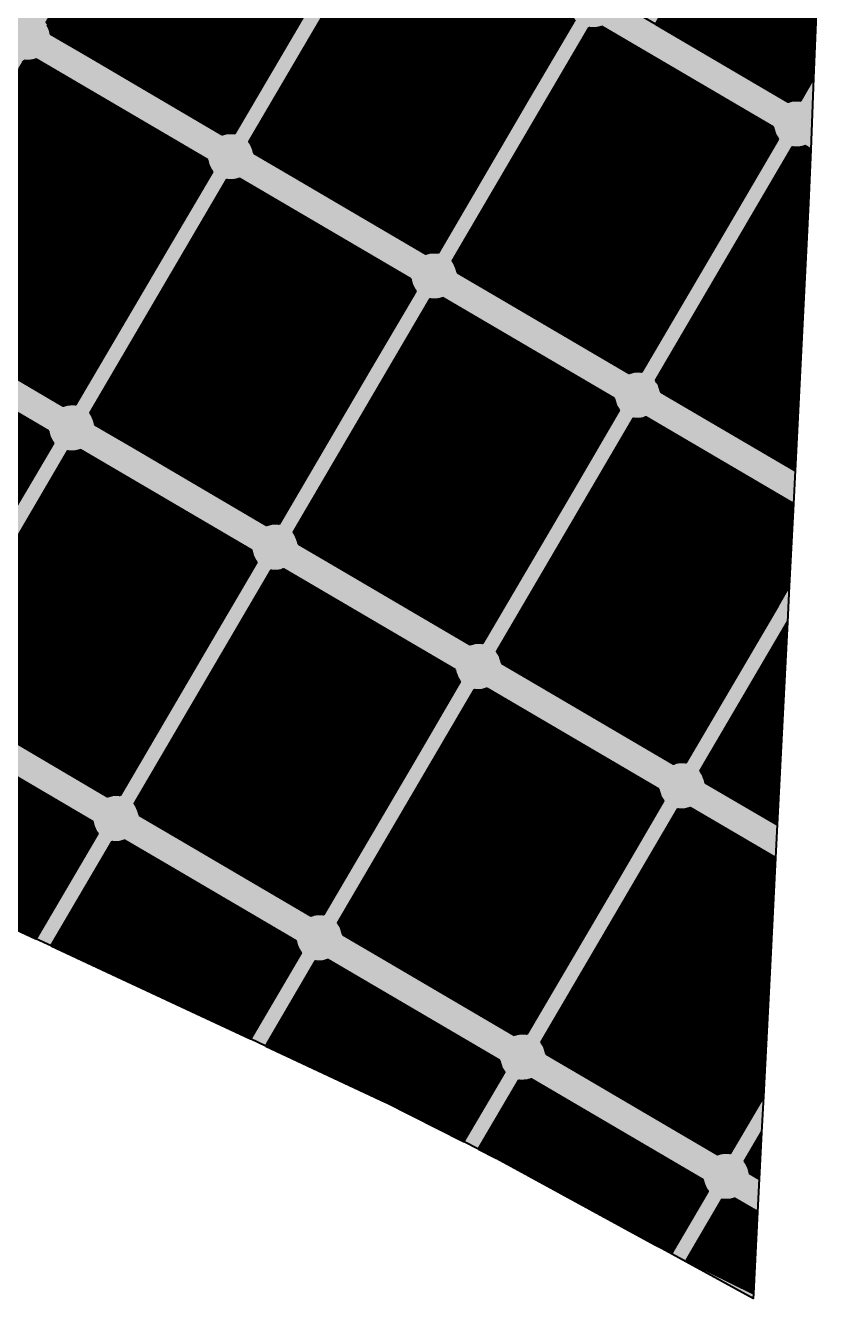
# Model space of a CAD drawing. Header units: metres. Extents: x 729569 to 733474, y 1423763 to 1426173.
# Drawn here: x 730846 to 731256, y 1423763 to 1424411 of the extents above; entities that cross this region are included whole.
import ezdxf

# ---------------------------------------------------------------- set-up
doc = ezdxf.new("R2010")
doc.units = ezdxf.units.M
for name, color, linetype in [('BOUNDARY', 7, 'Continuous'), ('GREEN_AREA', 7, 'Continuous'), ('PARCEL_BORDER', 7, 'Continuous'), ('PARCEL_L', 7, 'Continuous')]:
    doc.layers.add(name, color=color, linetype=linetype)

msp = doc.modelspace()

# ---------------------------------------------------------------- hatches: boundary and pattern name
at = {"layer": 'BOUNDARY', "true_color": 0xdcdcdc}
h = msp.add_hatch(dxfattribs=at)
h.set_pattern_fill('SOLID')
h.paths.add_polyline_path([(731147.16, 1424721.86), (731256.16, 1424608.75), (731244.45, 1424320.13), (731216.28, 1423762.84), (731085.59, 1423834.2), (731085.45, 1423834.27), (731029.37, 1423862.74), (731029.22, 1423862.81), (730813.25, 1423963.61), (730747.11, 1423994.49), (730747.07, 1423994.51), (730733.5, 1424000.7), (730660.17, 1424039.15), (730617.42, 1424061.56), (730529.44, 1424109.24), (730310.18, 1424230.03), (730192.73, 1424303.57), (730172.54, 1424316.68), (730172.45, 1424316.74), (729875.07, 1424500.8), (729806.43, 1424543.45), (729687.49, 1424617.38), (729569.32, 1424690.82), (729612.42, 1424741.31), (729675.47, 1424785.2), (729675.56, 1424785.27), (729762.88, 1424849.07), (729816.98, 1424888.6), (729996.73, 1425019.9), (730119.82, 1425084.44), (730120.07, 1425084.58), (730266.65, 1425172.21), (730267.07, 1425172.49), (730267.45, 1425172.81), (730267.81, 1425173.17), (730268.12, 1425173.56), (730268.4, 1425173.98), (730268.63, 1425174.42), (730359.38, 1425372.62), (730359.55, 1425373.05), (730359.68, 1425373.49), (730359.77, 1425373.93), (730395.3, 1425601.1), (730395.35, 1425601.52), (730395.36, 1425601.94), (730395.34, 1425602.37), (730390.26, 1425652.75), (730458.22, 1425806.03), (730647.82, 1425710.72), (730656.83, 1425706.19), (730670.25, 1425699.44), (730680.5, 1425694.29), (730680.96, 1425694.09), (730681.44, 1425693.93), (730681.93, 1425693.82), (730682.43, 1425693.77), (730682.94, 1425693.76), (730683.44, 1425693.81), (730683.94, 1425693.9), (730684.42, 1425694.05), (730684.89, 1425694.24), (730685.33, 1425694.48), (730685.75, 1425694.77), (730686.14, 1425695.09), (730686.49, 1425695.45), (730686.81, 1425695.85), (730687.08, 1425696.27), (730728.18, 1425768.01), (730728.19, 1425768.02), (730769.13, 1425840.14), (730805.64, 1425904.46), (731213.98, 1425663.18), (731130.61, 1425526.56), (731130.37, 1425526.13), (731130.18, 1425525.67), (731130.04, 1425525.2), (731129.94, 1425524.72), (731129.89, 1425524.23), (731129.88, 1425523.74), (731129.93, 1425523.25), (731130.02, 1425522.76), (731130.16, 1425522.29), (731130.35, 1425521.83), (731130.58, 1425521.4), (731130.85, 1425520.99), (731131.17, 1425520.61), (731131.51, 1425520.26), (731131.9, 1425519.94), (731132.31, 1425519.67), (731180.61, 1425490.69), (731133.33, 1425350.71), (731133.22, 1425350.34), (731133.14, 1425349.98), (731105.49, 1425193.29), (731092.66, 1425120.94), (731092.59, 1425120.23), (731084.29, 1424870.04), (731084.29, 1424869.91), (731083.66, 1424789.99), (731083.68, 1424789.51), (731083.74, 1424789.03), (731083.86, 1424788.56), (731084.01, 1424788.11), (731084.21, 1424787.67), (731084.46, 1424787.25), (731084.74, 1424786.85), (731085.05, 1424786.49), (731147.16, 1424721.86), (731147.16, 1424721.86)])
at = {"layer": 'GREEN_AREA', "true_color": 0x96c896}
h = msp.add_hatch(dxfattribs=at)
h.set_pattern_fill('SOLID')
h.paths.add_polyline_path([(730931.92, 1424531.26), (730932.05, 1424531.32), (731019.42, 1424480.09), (731019.43, 1424479.95), (731019.67, 1424478.8), (731020.02, 1424477.67), (731020.49, 1424476.59), (731021.05, 1424475.56), (731021.71, 1424474.58), (731021.95, 1424474.3), (730999.15, 1424435.43), (730927.43, 1424477.48), (730878.76, 1424394.47), (730858.7, 1424406.23), (730858.69, 1424406.37), (730858.45, 1424407.53), (730858.1, 1424408.65), (730857.63, 1424409.73), (730857.07, 1424410.77), (730856.41, 1424411.74), (730856.17, 1424412.02), (730925.76, 1424530.7), (730926.12, 1424530.64), (730927.29, 1424530.53), (730928.47, 1424530.54), (730929.64, 1424530.67), (730930.79, 1424530.91), (730931.92, 1424531.26)])
h = msp.add_hatch(dxfattribs=at)
h.set_pattern_fill('SOLID')
h.paths.add_polyline_path([(731035.43, 1424470.57), (731035.56, 1424470.62), (731122.93, 1424419.39), (731122.95, 1424419.25), (731123.19, 1424418.1), (731123.54, 1424416.98), (731124, 1424415.89), (731124.57, 1424414.86), (731125.23, 1424413.89), (731125.46, 1424413.61), (731102.67, 1424374.73), (731030.95, 1424416.78), (730982.28, 1424333.78), (730962.22, 1424345.54), (730962.21, 1424345.68), (730961.97, 1424346.83), (730961.61, 1424347.95), (730961.15, 1424349.04), (730960.59, 1424350.07), (730959.92, 1424351.04), (730959.69, 1424351.32), (731029.28, 1424470.01), (731029.64, 1424469.94), (731030.81, 1424469.83), (731031.99, 1424469.85), (731033.16, 1424469.97), (731034.31, 1424470.21), (731035.43, 1424470.57)])
h = msp.add_hatch(dxfattribs=at)
h.set_pattern_fill('SOLID')
h.paths.add_polyline_path([(731138.95, 1424409.87), (731139.08, 1424409.92), (731226.45, 1424358.69), (731226.47, 1424358.56), (731226.71, 1424357.4), (731227.06, 1424356.28), (731227.52, 1424355.2), (731228.09, 1424354.16), (731228.75, 1424353.19), (731228.98, 1424352.91), (731206.19, 1424314.03), (731134.47, 1424356.09), (731085.8, 1424273.08), (731065.74, 1424284.84), (731065.72, 1424284.98), (731065.48, 1424286.13), (731065.13, 1424287.26), (731064.67, 1424288.34), (731064.1, 1424289.37), (731063.44, 1424290.35), (731063.21, 1424290.62), (731132.8, 1424409.31), (731133.15, 1424409.24), (731134.33, 1424409.14), (731135.5, 1424409.15), (731136.68, 1424409.27), (731137.83, 1424409.52), (731138.95, 1424409.87)])
h = msp.add_hatch(dxfattribs=at)
h.set_pattern_fill('SOLID')
h.paths.add_polyline_path([(730940.12, 1424337.53), (730940.78, 1424336.56), (730941.02, 1424336.28), (730918.22, 1424297.41), (730846.5, 1424339.46), (730797.83, 1424256.45), (730777.77, 1424268.21), (730777.76, 1424268.35), (730777.52, 1424269.5), (730777.17, 1424270.63), (730776.7, 1424271.71), (730776.14, 1424272.74), (730775.48, 1424273.72), (730775.24, 1424273.99), (730844.83, 1424392.68), (730845.19, 1424392.61), (730846.36, 1424392.51), (730847.54, 1424392.52), (730848.71, 1424392.65), (730849.86, 1424392.89), (730850.99, 1424393.24), (730851.12, 1424393.29), (730938.49, 1424342.07), (730938.5, 1424341.93), (730938.74, 1424340.77), (730939.09, 1424339.65), (730939.56, 1424338.57), (730940.12, 1424337.53)])
h = msp.add_hatch(dxfattribs=at)
h.set_pattern_fill('SOLID')
h.paths.add_polyline_path([(731243.05, 1424292.42), (731214.53, 1424309.14), (731167.47, 1424228.89), (731166.96, 1424229.65), (731166.72, 1424229.93), (731236.31, 1424348.61), (731236.67, 1424348.54), (731237.84, 1424348.44), (731239.02, 1424348.45), (731240.19, 1424348.58), (731241.35, 1424348.82), (731242.47, 1424349.17), (731242.6, 1424349.23), (731245.56, 1424347.49), (731244.45, 1424320.13), (731243.05, 1424292.42)])
h = msp.add_hatch(dxfattribs=at)
h.set_pattern_fill('SOLID')
h.paths.add_polyline_path([(730954.51, 1424332.54), (730954.63, 1424332.6), (731042, 1424281.37), (731042.02, 1424281.23), (731042.26, 1424280.08), (731042.61, 1424278.95), (731043.07, 1424277.87), (731043.64, 1424276.84), (731044.3, 1424275.86), (731044.54, 1424275.58), (731021.74, 1424236.71), (730950.02, 1424278.76), (730901.35, 1424195.75), (730881.29, 1424207.51), (730881.28, 1424207.65), (730881.04, 1424208.81), (730880.68, 1424209.93), (730880.22, 1424211.01), (730879.66, 1424212.05), (730878.99, 1424213.02), (730878.76, 1424213.3), (730948.35, 1424331.98), (730948.71, 1424331.91), (730949.88, 1424331.81), (730951.06, 1424331.82), (730952.23, 1424331.95), (730953.38, 1424332.19), (730954.51, 1424332.54)])
h = msp.add_hatch(dxfattribs=at)
h.set_pattern_fill('SOLID')
h.paths.add_polyline_path([(731058.02, 1424271.85), (731058.15, 1424271.9), (731145.52, 1424220.67), (731145.54, 1424220.53), (731145.78, 1424219.38), (731146.13, 1424218.26), (731146.59, 1424217.17), (731147.16, 1424216.14), (731147.82, 1424215.17), (731148.05, 1424214.89), (731125.26, 1424176.01), (731053.54, 1424218.06), (731004.87, 1424135.06), (730984.81, 1424146.82), (730984.79, 1424146.96), (730984.55, 1424148.11), (730984.2, 1424149.23), (730983.74, 1424150.32), (730983.17, 1424151.35), (730982.51, 1424152.32), (730982.28, 1424152.6), (731051.87, 1424271.29), (731052.22, 1424271.22), (731053.4, 1424271.11), (731054.58, 1424271.12), (731055.75, 1424271.25), (731056.9, 1424271.49), (731058.02, 1424271.85)])
h = msp.add_hatch(dxfattribs=at)
h.set_pattern_fill('SOLID')
h.paths.add_polyline_path([(730859.19, 1424199.51), (730859.86, 1424198.54), (730860.09, 1424198.26), (730837.29, 1424159.38), (730765.57, 1424201.43), (730716.9, 1424118.43), (730696.84, 1424130.19), (730696.83, 1424130.33), (730696.59, 1424131.48), (730696.24, 1424132.6), (730695.78, 1424133.69), (730695.21, 1424134.72), (730694.55, 1424135.69), (730694.31, 1424135.97), (730763.9, 1424254.66), (730764.26, 1424254.59), (730765.43, 1424254.48), (730766.61, 1424254.5), (730767.78, 1424254.62), (730768.93, 1424254.86), (730770.06, 1424255.22), (730770.19, 1424255.27), (730857.56, 1424204.04), (730857.57, 1424203.9), (730857.81, 1424202.75), (730858.17, 1424201.63), (730858.63, 1424200.54), (730859.19, 1424199.51)])
h = msp.add_hatch(dxfattribs=at)
h.set_pattern_fill('SOLID')
h.paths.add_polyline_path([(731228.78, 1424115.31), (731157.06, 1424157.37), (731108.38, 1424074.36), (731088.33, 1424086.12), (731088.31, 1424086.26), (731088.07, 1424087.41), (731087.72, 1424088.54), (731087.26, 1424089.62), (731086.69, 1424090.65), (731086.03, 1424091.62), (731085.79, 1424091.9), (731155.39, 1424210.59), (731155.74, 1424210.52), (731156.92, 1424210.42), (731158.09, 1424210.43), (731159.26, 1424210.55), (731160.42, 1424210.8), (731161.54, 1424211.15), (731161.67, 1424211.2), (731236.72, 1424167.2), (731234.6, 1424125.25), (731228.78, 1424115.31)])
h = msp.add_hatch(dxfattribs=at)
h.set_pattern_fill('SOLID')
h.paths.add_polyline_path([(730962.71, 1424138.81), (730963.37, 1424137.84), (730963.61, 1424137.56), (730940.81, 1424098.69), (730869.09, 1424140.74), (730820.42, 1424057.73), (730800.36, 1424069.49), (730800.35, 1424069.63), (730800.11, 1424070.78), (730799.75, 1424071.91), (730799.29, 1424072.99), (730798.73, 1424074.02), (730798.06, 1424075), (730797.83, 1424075.27), (730867.42, 1424193.96), (730867.78, 1424193.89), (730868.95, 1424193.79), (730870.13, 1424193.8), (730871.3, 1424193.93), (730872.45, 1424194.17), (730873.58, 1424194.52), (730873.7, 1424194.57), (730961.07, 1424143.35), (730961.09, 1424143.21), (730961.33, 1424142.05), (730961.68, 1424140.93), (730962.14, 1424139.85), (730962.71, 1424138.81)])
h = msp.add_hatch(dxfattribs=at)
h.set_pattern_fill('SOLID')
h.paths.add_polyline_path([(730977.09, 1424133.82), (730977.22, 1424133.88), (731064.59, 1424082.65), (731064.61, 1424082.51), (731064.85, 1424081.36), (731065.2, 1424080.23), (731065.66, 1424079.15), (731066.23, 1424078.12), (731066.89, 1424077.14), (731067.12, 1424076.86), (731044.33, 1424037.99), (730972.61, 1424080.04), (730923.94, 1423997.03), (730903.88, 1424008.79), (730903.86, 1424008.93), (730903.62, 1424010.09), (730903.27, 1424011.21), (730902.81, 1424012.29), (730902.24, 1424013.33), (730901.58, 1424014.3), (730901.35, 1424014.58), (730970.94, 1424133.26), (730971.3, 1424133.19), (730972.47, 1424133.09), (730973.65, 1424133.1), (730974.82, 1424133.23), (730975.97, 1424133.47), (730977.09, 1424133.82)])
h = msp.add_hatch(dxfattribs=at)
h.set_pattern_fill('SOLID')
h.paths.add_polyline_path([(731191.84, 1424025.42), (731191.83, 1424025.56), (731191.59, 1424026.71), (731191.24, 1424027.84), (731190.77, 1424028.92), (731190.21, 1424029.95), (731189.55, 1424030.93), (731189.31, 1424031.21), (731233.67, 1424106.86), (731228.47, 1424003.95), (731191.84, 1424025.42)])
h = msp.add_hatch(dxfattribs=at)
h.set_pattern_fill('SOLID')
h.paths.add_polyline_path([(731080.61, 1424073.12), (731080.74, 1424073.18), (731168.11, 1424021.95), (731168.12, 1424021.81), (731168.36, 1424020.66), (731168.72, 1424019.54), (731169.18, 1424018.45), (731169.74, 1424017.42), (731170.41, 1424016.45), (731170.64, 1424016.17), (731147.85, 1423977.29), (731076.13, 1424019.34), (731027.46, 1423936.34), (731007.4, 1423948.1), (731007.38, 1423948.24), (731007.14, 1423949.39), (731006.79, 1423950.51), (731006.33, 1423951.6), (731005.76, 1423952.63), (731005.1, 1423953.6), (731004.87, 1423953.88), (731074.46, 1424072.56), (731074.81, 1424072.5), (731075.99, 1424072.39), (731077.16, 1424072.4), (731078.33, 1424072.53), (731079.49, 1424072.77), (731080.61, 1424073.12)])
h = msp.add_hatch(dxfattribs=at)
h.set_pattern_fill('SOLID')
h.paths.add_polyline_path([(731110.91, 1423887.4), (731110.9, 1423887.54), (731110.66, 1423888.69), (731110.31, 1423889.81), (731109.84, 1423890.9), (731109.28, 1423891.93), (731108.62, 1423892.9), (731108.38, 1423893.18), (731177.97, 1424011.87), (731178.33, 1424011.8), (731179.5, 1424011.7), (731180.68, 1424011.71), (731181.85, 1424011.83), (731183, 1424012.08), (731184.13, 1424012.43), (731184.26, 1424012.48), (731227.62, 1423987.06), (731224.84, 1423932.14), (731179.64, 1423958.65), (731130.97, 1423875.64), (731110.91, 1423887.4)])
h = msp.add_hatch(dxfattribs=at)
h.set_pattern_fill('SOLID')
h.paths.add_polyline_path([(730890.01, 1423995.24), (730890.37, 1423995.17), (730891.54, 1423995.07), (730892.72, 1423995.08), (730893.89, 1423995.21), (730895.04, 1423995.45), (730896.16, 1423995.8), (730896.29, 1423995.85), (730916.35, 1423984.09), (730884.77, 1423930.23), (730858.96, 1423942.28), (730890.01, 1423995.24)])
h = msp.add_hatch(dxfattribs=at)
h.set_pattern_fill('SOLID')
h.paths.add_polyline_path([(731029.22, 1423862.81), (730968.17, 1423891.3), (730993.53, 1423934.54), (730993.88, 1423934.47), (730995.06, 1423934.37), (730996.23, 1423934.38), (730997.4, 1423934.51), (730998.56, 1423934.75), (730999.68, 1423935.1), (730999.81, 1423935.16), (731087.18, 1423883.93), (731087.19, 1423883.79), (731087.44, 1423882.64), (731087.79, 1423881.51), (731088.25, 1423880.43), (731088.81, 1423879.4), (731089.48, 1423878.42), (731089.71, 1423878.14), (731068.91, 1423842.67), (731029.37, 1423862.74), (731029.22, 1423862.81)])
h = msp.add_hatch(dxfattribs=at)
h.set_pattern_fill('SOLID')
h.paths.add_polyline_path([(731085.45, 1423834.27), (731076.5, 1423838.81), (731097.04, 1423873.84), (731097.4, 1423873.78), (731098.57, 1423873.67), (731099.75, 1423873.68), (731100.92, 1423873.81), (731102.07, 1423874.05), (731103.2, 1423874.4), (731103.33, 1423874.46), (731190.7, 1423823.23), (731190.71, 1423823.09), (731190.95, 1423821.94), (731191.31, 1423820.82), (731191.77, 1423819.73), (731192.33, 1423818.7), (731193, 1423817.73), (731193.23, 1423817.45), (731174.77, 1423785.96), (731166.07, 1423790.26), (731085.59, 1423834.2), (731085.45, 1423834.27)])
h = msp.add_hatch(dxfattribs=at)
h.set_pattern_fill('SOLID')
h.paths.add_polyline_path([(731214.43, 1423826.7), (731214.42, 1423826.84), (731214.18, 1423827.99), (731213.82, 1423829.12), (731213.36, 1423830.2), (731212.8, 1423831.23), (731212.13, 1423832.21), (731211.9, 1423832.49), (731220.55, 1423847.24), (731219.37, 1423823.81), (731214.43, 1423826.7)])
h = msp.add_hatch(dxfattribs=at)
h.set_pattern_fill('SOLID')
h.paths.add_polyline_path([(731182.41, 1423782.19), (731200.56, 1423813.15), (731200.92, 1423813.08), (731202.09, 1423812.98), (731203.27, 1423812.99), (731204.44, 1423813.11), (731205.59, 1423813.35), (731206.72, 1423813.71), (731206.85, 1423813.76), (731218.51, 1423806.92), (731216.41, 1423765.4), (731182.41, 1423782.19)])
at = {"layer": 'PARCEL_L', "true_color": 0xffffc8}
h = msp.add_hatch(dxfattribs=at)
h.set_pattern_fill('SOLID')
h.paths.add_polyline_path([(731215.4, 1424494.11), (731250.67, 1424473.43), (731247.03, 1424383.69), (731240.32, 1424372.25), (731239.96, 1424372.32), (731238.79, 1424372.42), (731237.61, 1424372.41), (731236.44, 1424372.28), (731235.29, 1424372.04), (731234.17, 1424371.69), (731234.04, 1424371.63), (731166.73, 1424411.1), (731215.4, 1424494.11)])
h = msp.add_hatch(dxfattribs=at)
h.set_pattern_fill('SOLID')
h.paths.add_polyline_path([(730927.43, 1424477.48), (730999.15, 1424435.43), (730952.36, 1424355.62), (730952, 1424355.69), (730950.83, 1424355.79), (730949.65, 1424355.78), (730948.48, 1424355.65), (730947.33, 1424355.41), (730946.2, 1424355.06), (730946.07, 1424355.01), (730878.76, 1424394.47), (730927.43, 1424477.48)])
h = msp.add_hatch(dxfattribs=at)
h.set_pattern_fill('SOLID')
h.paths.add_polyline_path([(731030.95, 1424416.78), (731102.67, 1424374.73), (731055.87, 1424294.92), (731055.52, 1424294.99), (731054.34, 1424295.09), (731053.17, 1424295.08), (731052, 1424294.96), (731050.84, 1424294.72), (731049.72, 1424294.36), (731049.59, 1424294.31), (730982.28, 1424333.78), (731030.95, 1424416.78)])
h = msp.add_hatch(dxfattribs=at)
h.set_pattern_fill('SOLID')
h.paths.add_polyline_path([(731134.47, 1424356.09), (731206.19, 1424314.03), (731159.39, 1424234.23), (731159.03, 1424234.29), (731157.86, 1424234.4), (731156.68, 1424234.39), (731155.51, 1424234.26), (731154.36, 1424234.02), (731153.24, 1424233.67), (731153.11, 1424233.61), (731085.8, 1424273.08), (731134.47, 1424356.09)])
h = msp.add_hatch(dxfattribs=at)
h.set_pattern_fill('SOLID')
h.paths.add_polyline_path([(730846.5, 1424339.46), (730918.22, 1424297.41), (730871.43, 1424217.6), (730871.07, 1424217.66), (730869.9, 1424217.77), (730868.72, 1424217.76), (730867.55, 1424217.63), (730866.4, 1424217.39), (730865.27, 1424217.04), (730865.14, 1424216.98), (730797.83, 1424256.45), (730846.5, 1424339.46)])
h = msp.add_hatch(dxfattribs=at)
h.set_pattern_fill('SOLID')
h.paths.add_polyline_path([(731214.53, 1424309.14), (731243.05, 1424292.42), (731237.58, 1424184.08), (731169.26, 1424224.14), (731169.24, 1424224.28), (731169, 1424225.44), (731168.65, 1424226.56), (731168.19, 1424227.64), (731167.62, 1424228.68), (731167.47, 1424228.89), (731214.53, 1424309.14)])
h = msp.add_hatch(dxfattribs=at)
h.set_pattern_fill('SOLID')
h.paths.add_polyline_path([(730950.02, 1424278.76), (731021.74, 1424236.71), (730974.94, 1424156.9), (730974.59, 1424156.97), (730973.41, 1424157.07), (730972.24, 1424157.06), (730971.07, 1424156.93), (730969.91, 1424156.69), (730968.79, 1424156.34), (730968.66, 1424156.29), (730901.35, 1424195.75), (730950.02, 1424278.76)])
h = msp.add_hatch(dxfattribs=at)
h.set_pattern_fill('SOLID')
h.paths.add_polyline_path([(731053.54, 1424218.06), (731125.26, 1424176.01), (731078.46, 1424096.2), (731078.11, 1424096.27), (731076.93, 1424096.37), (731075.75, 1424096.36), (731074.58, 1424096.24), (731073.43, 1424096), (731072.31, 1424095.64), (731072.18, 1424095.59), (731004.87, 1424135.06), (731053.54, 1424218.06)])
h = msp.add_hatch(dxfattribs=at)
h.set_pattern_fill('SOLID')
h.paths.add_polyline_path([(731157.06, 1424157.37), (731228.78, 1424115.31), (731181.98, 1424035.51), (731181.62, 1424035.57), (731180.45, 1424035.68), (731179.27, 1424035.67), (731178.1, 1424035.54), (731176.95, 1424035.3), (731175.83, 1424034.95), (731175.7, 1424034.89), (731108.38, 1424074.36), (731157.06, 1424157.37)])
h = msp.add_hatch(dxfattribs=at)
h.set_pattern_fill('SOLID')
h.paths.add_polyline_path([(730869.09, 1424140.74), (730940.81, 1424098.69), (730894.02, 1424018.88), (730893.66, 1424018.94), (730892.49, 1424019.05), (730891.31, 1424019.04), (730890.14, 1424018.91), (730888.98, 1424018.67), (730887.86, 1424018.32), (730887.73, 1424018.26), (730820.42, 1424057.73), (730869.09, 1424140.74)])
h = msp.add_hatch(dxfattribs=at)
h.set_pattern_fill('SOLID')
h.paths.add_polyline_path([(730972.61, 1424080.04), (731044.33, 1424037.99), (730997.53, 1423958.18), (730997.18, 1423958.25), (730996, 1423958.35), (730994.83, 1423958.34), (730993.65, 1423958.21), (730992.5, 1423957.97), (730991.38, 1423957.62), (730991.25, 1423957.56), (730923.94, 1423997.03), (730972.61, 1424080.04)])
h = msp.add_hatch(dxfattribs=at)
h.set_pattern_fill('SOLID')
h.paths.add_polyline_path([(730812.83, 1424044.79), (730880.14, 1424005.32), (730880.16, 1424005.18), (730880.4, 1424004.03), (730880.75, 1424002.91), (730881.21, 1424001.82), (730881.78, 1424000.79), (730882.44, 1423999.82), (730882.68, 1423999.54), (730851.22, 1423945.89), (730843.62, 1423949.44), (730776.38, 1423982.63), (730812.83, 1424044.79)])
h = msp.add_hatch(dxfattribs=at)
h.set_pattern_fill('SOLID')
h.paths.add_polyline_path([(731076.13, 1424019.34), (731147.85, 1423977.29), (731101.05, 1423897.48), (731100.69, 1423897.55), (731099.52, 1423897.65), (731098.34, 1423897.64), (731097.17, 1423897.52), (731096.02, 1423897.28), (731094.9, 1423896.92), (731094.77, 1423896.87), (731027.46, 1423936.34), (731076.13, 1424019.34)])
h = msp.add_hatch(dxfattribs=at)
h.set_pattern_fill('SOLID')
h.paths.add_polyline_path([(730916.35, 1423984.09), (730983.66, 1423944.63), (730983.68, 1423944.49), (730983.92, 1423943.33), (730984.27, 1423942.21), (730984.73, 1423941.13), (730985.3, 1423940.09), (730985.96, 1423939.12), (730986.19, 1423938.84), (730960.44, 1423894.91), (730884.77, 1423930.23), (730916.35, 1423984.09)])
h = msp.add_hatch(dxfattribs=at)
h.set_pattern_fill('SOLID')
h.paths.add_polyline_path([(731179.64, 1423958.65), (731224.84, 1423932.14), (731221.48, 1423865.63), (731204.57, 1423836.79), (731204.21, 1423836.85), (731203.04, 1423836.96), (731201.86, 1423836.95), (731200.69, 1423836.82), (731199.54, 1423836.58), (731198.41, 1423836.23), (731198.28, 1423836.17), (731130.97, 1423875.64), (731179.64, 1423958.65)])

# ---------------------------------------------------------------- linework, layer by layer
at = {"layer": 'PARCEL_BORDER', "lineweight": 50, "true_color": 0x323232}
for points in [[(731215.4, 1424494.11), (731250.67, 1424473.43), (731247.03, 1424383.69), (731240.32, 1424372.25), (731239.96, 1424372.32), (731238.79, 1424372.42), (731237.61, 1424372.41), (731236.44, 1424372.28), (731235.29, 1424372.04), (731234.17, 1424371.69), (731234.04, 1424371.63), (731166.73, 1424411.1), (731215.4, 1424494.11)], [(730927.43, 1424477.48), (730999.15, 1424435.43), (730952.36, 1424355.62), (730952, 1424355.69), (730950.83, 1424355.79), (730949.65, 1424355.78), (730948.48, 1424355.65), (730947.33, 1424355.41), (730946.2, 1424355.06), (730946.07, 1424355.01), (730878.76, 1424394.47), (730927.43, 1424477.48)], [(731030.95, 1424416.78), (731102.67, 1424374.73), (731055.87, 1424294.92), (731055.52, 1424294.99), (731054.34, 1424295.09), (731053.17, 1424295.08), (731052, 1424294.96), (731050.84, 1424294.72), (731049.72, 1424294.36), (731049.59, 1424294.31), (730982.28, 1424333.78), (731030.95, 1424416.78)], [(731134.47, 1424356.09), (731206.19, 1424314.03), (731159.39, 1424234.23), (731159.03, 1424234.29), (731157.86, 1424234.4), (731156.68, 1424234.39), (731155.51, 1424234.26), (731154.36, 1424234.02), (731153.24, 1424233.67), (731153.11, 1424233.61), (731085.8, 1424273.08), (731134.47, 1424356.09)], [(730846.5, 1424339.46), (730918.22, 1424297.41), (730871.43, 1424217.6), (730871.07, 1424217.66), (730869.9, 1424217.77), (730868.72, 1424217.76), (730867.55, 1424217.63), (730866.4, 1424217.39), (730865.27, 1424217.04), (730865.14, 1424216.98), (730797.83, 1424256.45), (730846.5, 1424339.46)], [(731214.53, 1424309.14), (731243.05, 1424292.42), (731237.58, 1424184.08), (731169.26, 1424224.14), (731169.24, 1424224.28), (731169, 1424225.44), (731168.65, 1424226.56), (731168.19, 1424227.64), (731167.62, 1424228.68), (731167.47, 1424228.89), (731214.53, 1424309.14)], [(730950.02, 1424278.76), (731021.74, 1424236.71), (730974.94, 1424156.9), (730974.59, 1424156.97), (730973.41, 1424157.07), (730972.24, 1424157.06), (730971.07, 1424156.93), (730969.91, 1424156.69), (730968.79, 1424156.34), (730968.66, 1424156.29), (730901.35, 1424195.75), (730950.02, 1424278.76)], [(731053.54, 1424218.06), (731125.26, 1424176.01), (731078.46, 1424096.2), (731078.11, 1424096.27), (731076.93, 1424096.37), (731075.75, 1424096.36), (731074.58, 1424096.24), (731073.43, 1424096), (731072.31, 1424095.64), (731072.18, 1424095.59), (731004.87, 1424135.06), (731053.54, 1424218.06)], [(731157.06, 1424157.37), (731228.78, 1424115.31), (731181.98, 1424035.51), (731181.62, 1424035.57), (731180.45, 1424035.68), (731179.27, 1424035.67), (731178.1, 1424035.54), (731176.95, 1424035.3), (731175.83, 1424034.95), (731175.7, 1424034.89), (731108.38, 1424074.36), (731157.06, 1424157.37)], [(730869.09, 1424140.74), (730940.81, 1424098.69), (730894.02, 1424018.88), (730893.66, 1424018.94), (730892.49, 1424019.05), (730891.31, 1424019.04), (730890.14, 1424018.91), (730888.98, 1424018.67), (730887.86, 1424018.32), (730887.73, 1424018.26), (730820.42, 1424057.73), (730869.09, 1424140.74)], [(730972.61, 1424080.04), (731044.33, 1424037.99), (730997.53, 1423958.18), (730997.18, 1423958.25), (730996, 1423958.35), (730994.83, 1423958.34), (730993.65, 1423958.21), (730992.5, 1423957.97), (730991.38, 1423957.62), (730991.25, 1423957.56), (730923.94, 1423997.03), (730972.61, 1424080.04)], [(730812.83, 1424044.79), (730880.14, 1424005.32), (730880.16, 1424005.18), (730880.4, 1424004.03), (730880.75, 1424002.91), (730881.21, 1424001.82), (730881.78, 1424000.79), (730882.44, 1423999.82), (730882.68, 1423999.54), (730851.22, 1423945.89), (730843.62, 1423949.44), (730776.38, 1423982.63), (730812.83, 1424044.79)], [(731076.13, 1424019.34), (731147.85, 1423977.29), (731101.05, 1423897.48), (731100.69, 1423897.55), (731099.52, 1423897.65), (731098.34, 1423897.64), (731097.17, 1423897.52), (731096.02, 1423897.28), (731094.9, 1423896.92), (731094.77, 1423896.87), (731027.46, 1423936.34), (731076.13, 1424019.34)], [(730916.35, 1423984.09), (730983.66, 1423944.63), (730983.68, 1423944.49), (730983.92, 1423943.33), (730984.27, 1423942.21), (730984.73, 1423941.13), (730985.3, 1423940.09), (730985.96, 1423939.12), (730986.19, 1423938.84), (730960.44, 1423894.91), (730884.77, 1423930.23), (730916.35, 1423984.09)], [(731179.64, 1423958.65), (731224.84, 1423932.14), (731221.48, 1423865.63), (731204.57, 1423836.79), (731204.21, 1423836.85), (731203.04, 1423836.96), (731201.86, 1423836.95), (731200.69, 1423836.82), (731199.54, 1423836.58), (731198.41, 1423836.23), (731198.28, 1423836.17), (731130.97, 1423875.64), (731179.64, 1423958.65)]]:
    msp.add_lwpolyline(points, close=True, dxfattribs=at)
at = {"layer": 'PARCEL_BORDER', "lineweight": 50, "true_color": 0x326432}
for points in [[(730927.43, 1424477.48), (730878.76, 1424394.47), (730858.7, 1424406.23), (730858.69, 1424406.37), (730858.45, 1424407.53), (730858.1, 1424408.65), (730857.63, 1424409.73), (730857.07, 1424410.77)], [(731125.46, 1424413.61), (731102.67, 1424374.73), (731030.95, 1424416.78), (730982.28, 1424333.78), (730962.22, 1424345.54), (730962.21, 1424345.68), (730961.97, 1424346.83), (730961.61, 1424347.95), (730961.15, 1424349.04), (730960.59, 1424350.07), (730959.92, 1424351.04), (730959.69, 1424351.32), (731029.28, 1424470.01)], [(730845.19, 1424392.61), (730846.36, 1424392.51), (730847.54, 1424392.52), (730848.71, 1424392.65), (730849.86, 1424392.89), (730850.99, 1424393.24), (730851.12, 1424393.29), (730938.49, 1424342.07), (730938.5, 1424341.93), (730938.74, 1424340.77), (730939.09, 1424339.65), (730939.56, 1424338.57), (730940.12, 1424337.53), (730940.12, 1424337.53), (730940.78, 1424336.56), (730941.02, 1424336.28), (730918.22, 1424297.41), (730846.5, 1424339.46), (730797.83, 1424256.45)], [(730770.19, 1424255.27), (730857.56, 1424204.04), (730857.57, 1424203.9), (730857.81, 1424202.75), (730858.17, 1424201.63), (730858.63, 1424200.54), (730859.19, 1424199.51), (730859.19, 1424199.51), (730859.86, 1424198.54), (730860.09, 1424198.26), (730837.29, 1424159.38)], [(730797.83, 1424075.27), (730867.42, 1424193.96), (730867.78, 1424193.89), (730868.95, 1424193.79), (730870.13, 1424193.8), (730871.3, 1424193.93), (730872.45, 1424194.17), (730873.58, 1424194.52), (730873.7, 1424194.57), (730961.07, 1424143.35), (730961.09, 1424143.21), (730961.33, 1424142.05), (730961.68, 1424140.93), (730962.14, 1424139.85), (730962.71, 1424138.81), (730962.71, 1424138.81), (730963.37, 1424137.84), (730963.61, 1424137.56), (730940.81, 1424098.69), (730869.09, 1424140.74), (730820.42, 1424057.73)]]:
    msp.add_lwpolyline(points, dxfattribs=at)
at = {"layer": 'PARCEL_BORDER', "lineweight": 40, "true_color": 0x323232}
msp.add_lwpolyline([(731146.67, 1424422.86), (731234.04, 1424371.63), (731234.17, 1424371.69), (731235.29, 1424372.04), (731236.44, 1424372.28), (731237.61, 1424372.41), (731238.79, 1424372.42), (731239.96, 1424372.32), (731240.32, 1424372.25), (731247.03, 1424383.69), (731245.56, 1424347.49), (731242.6, 1424349.23), (731242.47, 1424349.17), (731241.35, 1424348.82), (731240.19, 1424348.58), (731239.02, 1424348.45), (731237.84, 1424348.44), (731236.67, 1424348.54), (731236.31, 1424348.61), (731166.72, 1424229.93), (731166.96, 1424229.65), (731167.62, 1424228.68), (731168.19, 1424227.64), (731168.65, 1424226.56), (731169, 1424225.44), (731169.24, 1424224.28), (731169.26, 1424224.14), (731237.58, 1424184.08), (731236.72, 1424167.2), (731161.67, 1424211.2), (731161.54, 1424211.15), (731160.42, 1424210.8), (731159.26, 1424210.55), (731158.09, 1424210.43), (731156.92, 1424210.42), (731155.74, 1424210.52), (731155.39, 1424210.59), (731085.79, 1424091.9), (731086.03, 1424091.62), (731086.69, 1424090.65), (731087.26, 1424089.62), (731087.72, 1424088.54), (731088.07, 1424087.41), (731088.31, 1424086.26), (731088.33, 1424086.12), (731175.7, 1424034.89), (731175.83, 1424034.95), (731176.95, 1424035.3), (731178.1, 1424035.54), (731179.27, 1424035.67), (731180.45, 1424035.68), (731181.62, 1424035.57), (731181.98, 1424035.51), (731234.6, 1424125.25), (731233.67, 1424106.86), (731189.31, 1424031.21), (731189.55, 1424030.93), (731190.21, 1424029.95), (731190.77, 1424028.92), (731191.24, 1424027.84), (731191.59, 1424026.71), (731191.83, 1424025.56), (731191.84, 1424025.42), (731228.47, 1424003.95), (731227.62, 1423987.06), (731184.26, 1424012.48), (731184.13, 1424012.43), (731183, 1424012.08), (731181.85, 1424011.83), (731180.68, 1424011.71), (731179.5, 1424011.7), (731178.33, 1424011.8), (731177.97, 1424011.87), (731108.38, 1423893.18), (731108.62, 1423892.9), (731109.28, 1423891.93), (731109.84, 1423890.9), (731110.31, 1423889.81), (731110.66, 1423888.69), (731110.9, 1423887.54), (731110.91, 1423887.4), (731198.28, 1423836.17), (731198.41, 1423836.23), (731199.54, 1423836.58), (731200.69, 1423836.82), (731201.86, 1423836.95), (731203.04, 1423836.96), (731204.21, 1423836.85), (731204.57, 1423836.79), (731221.48, 1423865.63), (731220.55, 1423847.24), (731211.9, 1423832.49), (731212.13, 1423832.21), (731212.8, 1423831.23), (731213.36, 1423830.2), (731213.82, 1423829.12), (731214.18, 1423827.99), (731214.42, 1423826.84), (731214.43, 1423826.7), (731219.37, 1423823.81), (731218.51, 1423806.92), (731206.85, 1423813.76), (731206.72, 1423813.71), (731205.59, 1423813.35), (731204.44, 1423813.11), (731203.27, 1423812.99), (731202.09, 1423812.98), (731200.92, 1423813.08), (731200.56, 1423813.15), (731182.41, 1423782.19), (731216.41, 1423765.4), (731216.28, 1423762.84), (731166.07, 1423790.26), (731174.77, 1423785.96), (731193.23, 1423817.45), (731193, 1423817.73), (731192.33, 1423818.7), (731191.77, 1423819.73), (731191.31, 1423820.82), (731190.95, 1423821.94), (731190.71, 1423823.09), (731190.7, 1423823.23), (731103.33, 1423874.46), (731103.2, 1423874.4), (731102.07, 1423874.05), (731100.92, 1423873.81), (731099.75, 1423873.68), (731098.57, 1423873.67), (731097.4, 1423873.78), (731097.04, 1423873.84), (731076.5, 1423838.81), (731068.91, 1423842.67), (731089.71, 1423878.14), (731089.48, 1423878.42), (731088.81, 1423879.4), (731088.25, 1423880.43), (731087.79, 1423881.51), (731087.44, 1423882.64), (731087.19, 1423883.79), (731087.18, 1423883.93), (730999.81, 1423935.16), (730999.68, 1423935.1), (730998.56, 1423934.75), (730997.4, 1423934.51), (730996.23, 1423934.38), (730995.06, 1423934.37), (730993.88, 1423934.47), (730993.53, 1423934.54), (730968.17, 1423891.3), (730960.44, 1423894.91), (730986.19, 1423938.84), (730985.96, 1423939.12), (730985.3, 1423940.09), (730984.73, 1423941.13), (730984.27, 1423942.21), (730983.92, 1423943.33), (730983.68, 1423944.49), (730983.66, 1423944.63), (730896.29, 1423995.85), (730896.16, 1423995.8), (730895.04, 1423995.45), (730893.89, 1423995.21), (730892.72, 1423995.08), (730891.54, 1423995.07), (730890.37, 1423995.17), (730890.01, 1423995.24), (730858.96, 1423942.28), (730851.22, 1423945.89), (730882.68, 1423999.54), (730882.44, 1423999.82), (730881.78, 1424000.79), (730881.21, 1424001.82), (730880.75, 1424002.91), (730880.4, 1424004.03), (730880.16, 1424005.18), (730880.14, 1424005.32), (730792.78, 1424056.55)], dxfattribs=at)
at = {"layer": 'PARCEL_BORDER', "lineweight": 50, "true_color": 0x326432}
for points in [[(731138.95, 1424409.87), (731139.08, 1424409.92), (731226.45, 1424358.69), (731226.47, 1424358.56), (731226.71, 1424357.4), (731227.06, 1424356.28), (731227.52, 1424355.2), (731228.09, 1424354.16), (731228.75, 1424353.19), (731228.98, 1424352.91), (731206.19, 1424314.03), (731134.47, 1424356.09), (731085.8, 1424273.08), (731065.74, 1424284.84), (731065.72, 1424284.98), (731065.48, 1424286.13), (731065.13, 1424287.26), (731064.67, 1424288.34), (731064.1, 1424289.37), (731063.44, 1424290.35), (731063.21, 1424290.62), (731132.8, 1424409.31), (731133.15, 1424409.24), (731134.33, 1424409.14), (731135.5, 1424409.15), (731136.68, 1424409.27), (731137.83, 1424409.52), (731138.95, 1424409.87)], [(731243.05, 1424292.42), (731214.53, 1424309.14), (731167.47, 1424228.89), (731166.96, 1424229.65), (731166.72, 1424229.93), (731236.31, 1424348.61), (731236.67, 1424348.54), (731237.84, 1424348.44), (731239.02, 1424348.45), (731240.19, 1424348.58), (731241.35, 1424348.82), (731242.47, 1424349.17), (731242.6, 1424349.23), (731245.56, 1424347.49), (731244.45, 1424320.13), (731243.05, 1424292.42)], [(730954.51, 1424332.54), (730954.63, 1424332.6), (731042, 1424281.37), (731042.02, 1424281.23), (731042.26, 1424280.08), (731042.61, 1424278.95), (731043.07, 1424277.87), (731043.64, 1424276.84), (731044.3, 1424275.86), (731044.54, 1424275.58), (731021.74, 1424236.71), (730950.02, 1424278.76), (730901.35, 1424195.75), (730881.29, 1424207.51), (730881.28, 1424207.65), (730881.04, 1424208.81), (730880.68, 1424209.93), (730880.22, 1424211.01), (730879.66, 1424212.05), (730878.99, 1424213.02), (730878.76, 1424213.3), (730948.35, 1424331.98), (730948.71, 1424331.91), (730949.88, 1424331.81), (730951.06, 1424331.82), (730952.23, 1424331.95), (730953.38, 1424332.19), (730954.51, 1424332.54)], [(731058.02, 1424271.85), (731058.15, 1424271.9), (731145.52, 1424220.67), (731145.54, 1424220.53), (731145.78, 1424219.38), (731146.13, 1424218.26), (731146.59, 1424217.17), (731147.16, 1424216.14), (731147.82, 1424215.17), (731148.05, 1424214.89), (731125.26, 1424176.01), (731053.54, 1424218.06), (731004.87, 1424135.06), (730984.81, 1424146.82), (730984.79, 1424146.96), (730984.55, 1424148.11), (730984.2, 1424149.23), (730983.74, 1424150.32), (730983.17, 1424151.35), (730982.51, 1424152.32), (730982.28, 1424152.6), (731051.87, 1424271.29), (731052.22, 1424271.22), (731053.4, 1424271.11), (731054.58, 1424271.12), (731055.75, 1424271.25), (731056.9, 1424271.49), (731058.02, 1424271.85)], [(731228.78, 1424115.31), (731157.06, 1424157.37), (731108.38, 1424074.36), (731088.33, 1424086.12), (731088.31, 1424086.26), (731088.07, 1424087.41), (731087.72, 1424088.54), (731087.26, 1424089.62), (731086.69, 1424090.65), (731086.03, 1424091.62), (731085.79, 1424091.9), (731155.39, 1424210.59), (731155.74, 1424210.52), (731156.92, 1424210.42), (731158.09, 1424210.43), (731159.26, 1424210.55), (731160.42, 1424210.8), (731161.54, 1424211.15), (731161.67, 1424211.2), (731236.72, 1424167.2), (731234.6, 1424125.25), (731228.78, 1424115.31)], [(730977.09, 1424133.82), (730977.22, 1424133.88), (731064.59, 1424082.65), (731064.61, 1424082.51), (731064.85, 1424081.36), (731065.2, 1424080.23), (731065.66, 1424079.15), (731066.23, 1424078.12), (731066.89, 1424077.14), (731067.12, 1424076.86), (731044.33, 1424037.99), (730972.61, 1424080.04), (730923.94, 1423997.03), (730903.88, 1424008.79), (730903.86, 1424008.93), (730903.62, 1424010.09), (730903.27, 1424011.21), (730902.81, 1424012.29), (730902.24, 1424013.33), (730901.58, 1424014.3), (730901.35, 1424014.58), (730970.94, 1424133.26), (730971.3, 1424133.19), (730972.47, 1424133.09), (730973.65, 1424133.1), (730974.82, 1424133.23), (730975.97, 1424133.47), (730977.09, 1424133.82)], [(731191.84, 1424025.42), (731191.83, 1424025.56), (731191.59, 1424026.71), (731191.24, 1424027.84), (731190.77, 1424028.92), (731190.21, 1424029.95), (731189.55, 1424030.93), (731189.31, 1424031.21), (731233.67, 1424106.86), (731228.47, 1424003.95), (731191.84, 1424025.42)], [(731080.61, 1424073.12), (731080.74, 1424073.18), (731168.11, 1424021.95), (731168.12, 1424021.81), (731168.36, 1424020.66), (731168.72, 1424019.54), (731169.18, 1424018.45), (731169.74, 1424017.42), (731170.41, 1424016.45), (731170.64, 1424016.17), (731147.85, 1423977.29), (731076.13, 1424019.34), (731027.46, 1423936.34), (731007.4, 1423948.1), (731007.38, 1423948.24), (731007.14, 1423949.39), (731006.79, 1423950.51), (731006.33, 1423951.6), (731005.76, 1423952.63), (731005.1, 1423953.6), (731004.87, 1423953.88), (731074.46, 1424072.56), (731074.81, 1424072.5), (731075.99, 1424072.39), (731077.16, 1424072.4), (731078.33, 1424072.53), (731079.49, 1424072.77), (731080.61, 1424073.12)], [(731110.91, 1423887.4), (731110.9, 1423887.54), (731110.66, 1423888.69), (731110.31, 1423889.81), (731109.84, 1423890.9), (731109.28, 1423891.93), (731108.62, 1423892.9), (731108.38, 1423893.18), (731177.97, 1424011.87), (731178.33, 1424011.8), (731179.5, 1424011.7), (731180.68, 1424011.71), (731181.85, 1424011.83), (731183, 1424012.08), (731184.13, 1424012.43), (731184.26, 1424012.48), (731227.62, 1423987.06), (731224.84, 1423932.14), (731179.64, 1423958.65), (731130.97, 1423875.64), (731110.91, 1423887.4)], [(730890.01, 1423995.24), (730890.37, 1423995.17), (730891.54, 1423995.07), (730892.72, 1423995.08), (730893.89, 1423995.21), (730895.04, 1423995.45), (730896.16, 1423995.8), (730896.29, 1423995.85), (730916.35, 1423984.09), (730884.77, 1423930.23), (730858.96, 1423942.28), (730890.01, 1423995.24)], [(731029.22, 1423862.81), (730968.17, 1423891.3), (730993.53, 1423934.54), (730993.88, 1423934.47), (730995.06, 1423934.37), (730996.23, 1423934.38), (730997.4, 1423934.51), (730998.56, 1423934.75), (730999.68, 1423935.1), (730999.81, 1423935.16), (731087.18, 1423883.93), (731087.19, 1423883.79), (731087.44, 1423882.64), (731087.79, 1423881.51), (731088.25, 1423880.43), (731088.81, 1423879.4), (731089.48, 1423878.42), (731089.71, 1423878.14), (731068.91, 1423842.67), (731029.37, 1423862.74), (731029.22, 1423862.81)], [(731085.45, 1423834.27), (731076.5, 1423838.81), (731097.04, 1423873.84), (731097.4, 1423873.78), (731098.57, 1423873.67), (731099.75, 1423873.68), (731100.92, 1423873.81), (731102.07, 1423874.05), (731103.2, 1423874.4), (731103.33, 1423874.46), (731190.7, 1423823.23), (731190.71, 1423823.09), (731190.95, 1423821.94), (731191.31, 1423820.82), (731191.77, 1423819.73), (731192.33, 1423818.7), (731193, 1423817.73), (731193.23, 1423817.45), (731174.77, 1423785.96), (731166.07, 1423790.26), (731085.59, 1423834.2), (731085.45, 1423834.27)], [(731214.43, 1423826.7), (731214.42, 1423826.84), (731214.18, 1423827.99), (731213.82, 1423829.12), (731213.36, 1423830.2), (731212.8, 1423831.23), (731212.13, 1423832.21), (731211.9, 1423832.49), (731220.55, 1423847.24), (731219.37, 1423823.81), (731214.43, 1423826.7)], [(731182.41, 1423782.19), (731200.56, 1423813.15), (731200.92, 1423813.08), (731202.09, 1423812.98), (731203.27, 1423812.99), (731204.44, 1423813.11), (731205.59, 1423813.35), (731206.72, 1423813.71), (731206.85, 1423813.76), (731218.51, 1423806.92), (731216.41, 1423765.4), (731182.41, 1423782.19)]]:
    msp.add_lwpolyline(points, close=True, dxfattribs=at)

doc.saveas('drawing.dxf')
